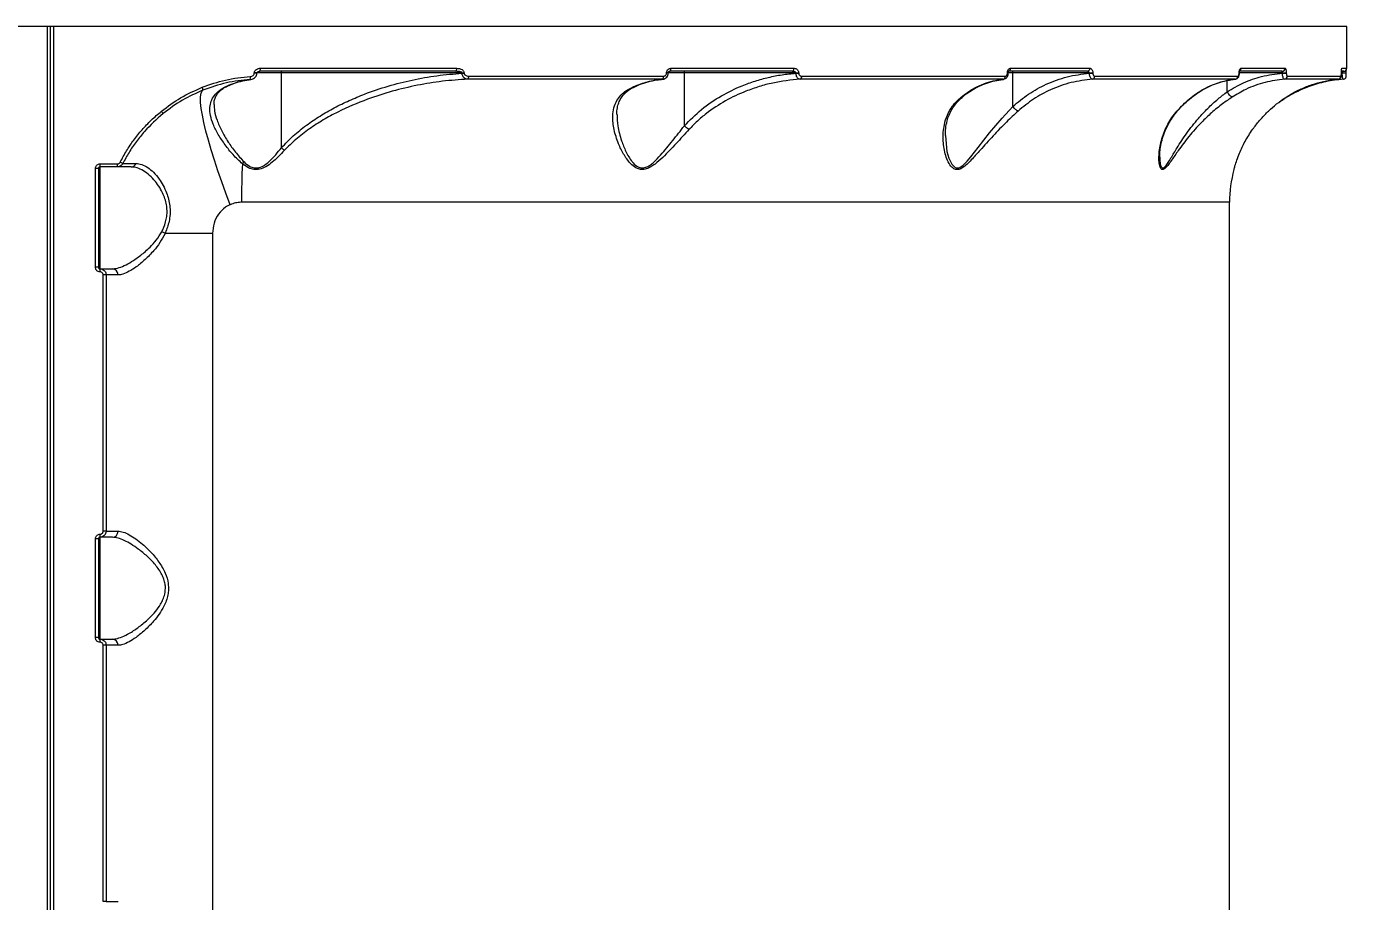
# Model space of a CAD drawing. Header units: millimetres. Extents: x -8422 to 28150, y -6982 to 5510.
# Drawn here: x 17342.7 to 17773.2, y -140 to 143.5 of the extents above; entities that cross this region are included whole.
import ezdxf

# ---------------------------------------------------------------- set-up
doc = ezdxf.new("R2010")
doc.units = ezdxf.units.MM
for name, color, linetype in [('DIKOM_ОБЪЕКТ', 7, 'Continuous'), ('DIKOM_РАЗМЕР_ЗОНА', 7, 'Continuous'), ('DIKOM_РАЗМЕР_ОБЪЕКТА', 7, 'Continuous')]:
    doc.layers.add(name, color=color, linetype=linetype)
doc.styles.add('style1', font='arial.ttf', dxfattribs={"width": 0.8})
doc.dimstyles.new('1-50', dxfattribs={"dimtxt": 300, "dimasz": 200, "dimexe": 100, "dimexo": 0, "dimgap": 100, "dimtad": 1, "dimdec": 0, "dimtxsty": 'style1', "dimcen": 0, "dimclrd": 7, "dimclre": 7, "dimadec": 1, "dimazin": 2, "dimtfac": 1, "dimtdec": 0, "dimtmove": 1, "dimatfit": 3, "dimfxl": 0, "dimlwd": 25, "dimlwe": 18, "dimarcsym": 0})

# ---------------------------------------------------------------- blocks, each defined once
blk = doc.blocks.new('*D15')
at = {"layer": 'Defpoints', "color": 0, "transparency": 16777216}
for p in [(19380.28, 3651.45), (27070.13, 3651.45), (15204.41, -3115.19)]:
    blk.add_point(p, dxfattribs=at)
at = {"layer": 'DIKOM_РАЗМЕР_ОБЪЕКТА', "color": 7, "lineweight": 18, "transparency": 16777216}
for p, q in [((19380.28, 3651.45), (27170.13, 3651.45)), ((15204.41, -3115.19), (27170.13, -3115.19))]:
    blk.add_line(p, q, dxfattribs=at)
at = {"layer": 'DIKOM_РАЗМЕР_ОБЪЕКТА', "color": 7, "lineweight": 25, "transparency": 16777216}
blk.add_line((27070.13, -2915.19), (27070.13, 3451.45), dxfattribs=at)
at = {"layer": 'DIKOM_РАЗМЕР_ОБЪЕКТА', "color": 7, "transparency": 16777216}
for points in [[(27036.8, 3451.45), (27103.47, 3451.45), (27070.13, 3651.45)], [(27036.8, -2915.19), (27103.47, -2915.19), (27070.13, -3115.19)]]:
    blk.add_solid(points, dxfattribs=at)
at = {"layer": 'DIKOM_РАЗМЕР_ОБЪЕКТА', "color": 0, "transparency": 16777216, "insert": (26816.96, -135.25), "char_height": 300, "attachment_point": 5, "rotation": 90, "style": 'style1'}
blk.add_mtext('6750', dxfattribs=at)
blk = doc.blocks.new('*D16')
at = {"layer": 'Defpoints', "color": 0, "transparency": 16777216}
for p in [(12490, 1387.95), (23986.61, 1004.03), (12490, -5796.5)]:
    blk.add_point(p, dxfattribs=at)
at = {"layer": 'DIKOM_РАЗМЕР_ОБЪЕКТА', "color": 7, "lineweight": 18, "transparency": 16777216}
for p, q in [((12490, 1387.95), (12490, -5896.5)), ((23986.61, 1004.03), (23986.61, -5896.5))]:
    blk.add_line(p, q, dxfattribs=at)
at = {"layer": 'DIKOM_РАЗМЕР_ОБЪЕКТА', "color": 7, "lineweight": 25, "transparency": 16777216}
blk.add_line((23786.61, -5796.5), (12690, -5796.5), dxfattribs=at)
at = {"layer": 'DIKOM_РАЗМЕР_ОБЪЕКТА', "color": 7, "transparency": 16777216}
for points in [[(12690, -5763.17), (12690, -5829.83), (12490, -5796.5)], [(23786.61, -5763.17), (23786.61, -5829.83), (23986.61, -5796.5)]]:
    blk.add_solid(points, dxfattribs=at)
at = {"layer": 'DIKOM_РАЗМЕР_ОБЪЕКТА', "color": 0, "transparency": 16777216, "insert": (18238.3, -5543.33), "char_height": 300, "attachment_point": 5, "style": 'style1'}
blk.add_mtext('11500', dxfattribs=at)
blk = doc.blocks.new('*D14')
at = {"layer": 'Defpoints', "color": 0, "transparency": 16777216}
for p in [(20684.73, 5148.63), (28049.7, 5148.63), (14575.76, -5055.5)]:
    blk.add_point(p, dxfattribs=at)
at = {"layer": 'DIKOM_РАЗМЕР_ЗОНА', "color": 7, "lineweight": 18, "transparency": 16777216}
for p, q in [((20684.73, 5148.63), (28149.7, 5148.63)), ((14575.76, -5055.5), (28149.7, -5055.5))]:
    blk.add_line(p, q, dxfattribs=at)
at = {"layer": 'DIKOM_РАЗМЕР_ЗОНА', "color": 7, "lineweight": 25, "transparency": 16777216}
blk.add_line((28049.7, -4855.5), (28049.7, 4948.63), dxfattribs=at)
at = {"layer": 'DIKOM_РАЗМЕР_ЗОНА', "color": 7, "transparency": 16777216}
for points in [[(28016.36, 4948.63), (28083.03, 4948.63), (28049.7, 5148.63)], [(28016.36, -4855.5), (28083.03, -4855.5), (28049.7, -5055.5)]]:
    blk.add_solid(points, dxfattribs=at)
at = {"layer": 'DIKOM_РАЗМЕР_ЗОНА', "color": 0, "transparency": 16777216, "insert": (27796.52, -63.59), "char_height": 300, "attachment_point": 5, "rotation": 90, "style": 'style1'}
blk.add_mtext('10200', dxfattribs=at)
blk = doc.blocks.new('*D13')
at = {"layer": 'Defpoints', "color": 0, "transparency": 16777216}
for p in [(10490, 1785.06), (25983.09, 460.53), (10490, -6882.5)]:
    blk.add_point(p, dxfattribs=at)
at = {"layer": 'DIKOM_РАЗМЕР_ЗОНА', "color": 7, "lineweight": 18, "transparency": 16777216}
for p, q in [((10490, 1785.06), (10490, -6982.5)), ((25983.09, 460.53), (25983.09, -6982.5))]:
    blk.add_line(p, q, dxfattribs=at)
at = {"layer": 'DIKOM_РАЗМЕР_ЗОНА', "color": 7, "lineweight": 25, "transparency": 16777216}
blk.add_line((25783.09, -6882.5), (10690, -6882.5), dxfattribs=at)
at = {"layer": 'DIKOM_РАЗМЕР_ЗОНА', "color": 7, "transparency": 16777216}
for points in [[(10690, -6849.17), (10690, -6915.83), (10490, -6882.5)], [(25783.09, -6849.17), (25783.09, -6915.83), (25983.09, -6882.5)]]:
    blk.add_solid(points, dxfattribs=at)
at = {"layer": 'DIKOM_РАЗМЕР_ЗОНА', "color": 0, "transparency": 16777216, "insert": (18236.55, -6629.33), "char_height": 300, "attachment_point": 5, "style": 'style1'}
blk.add_mtext('15500', dxfattribs=at)

msp = doc.modelspace()

# ---------------------------------------------------------------- linework, layer by layer
at = {"layer": 'DIKOM_ОБЪЕКТ', "color": 7, "linetype": 'Continuous', "lineweight": 15}
for p, q in [((17349.42, 143.45), (16930.42, 143.45)), ((17349.42, -340.55), (17349.42, 143.45)), ((17350.42, 143.45), (17349.42, 143.45)), ((17350.42, -340.55), (17350.42, 143.45)), ((17351.43, 143.45), (17350.42, 143.45)), ((17351.43, 143.45), (17351.43, -340.55)), ((17770.42, 143.45), (17351.43, 143.45)), ((17770.42, 129.95), (17770.42, 143.45)), ((17418.4, 129.95), (17482.04, 129.95)), ((17551.44, 129.95), (17591.31, 129.95)), ((17661.46, 129.95), (17687.18, 129.95)), ((17736.16, 129.95), (17750.36, 129.95)), ((17768.83, 129.95), (17770.42, 129.95)), ((17416.44, 128.37), (17416.44, 128.45)), ((17417.28, 128.45), (17416.44, 128.45)), ((17417.28, 128.37), (17416.44, 128.37)), ((17417.28, 128.37), (17417.28, 128.45)), ((17425.23, 128.45), (17417.28, 128.45)), ((17481.72, 128.95), (17418.24, 128.95)), ((17425.23, 104.21), (17425.23, 128.45)), ((17483.76, 128.45), (17425.23, 128.45)), ((17483.76, 128.33), (17483.76, 128.45)), ((17483.76, 128.45), (17484.4, 128.45)), ((17483.76, 128.33), (17484.4, 128.33)), ((17484.4, 128.45), (17484.4, 128.33)), ((17548.62, 126.4), (17485.58, 126.4)), ((17485.88, 127.39), (17549.06, 127.39)), ((17548.33, 126.33), (17548.75, 126.36)), ((17550.03, 128.42), (17550.03, 128.45)), ((17550.55, 128.45), (17550.03, 128.45)), ((17550.55, 128.42), (17550.03, 128.42)), ((17550.55, 128.42), (17550.55, 128.45)), ((17555.78, 128.45), (17550.55, 128.45)), ((17590.73, 128.95), (17550.97, 128.95)), ((17555.78, 111.29), (17555.78, 128.45)), ((17591.93, 128.45), (17555.78, 128.45)), ((17591.93, 128.35), (17591.93, 128.45)), ((17591.93, 128.45), (17592.83, 128.45)), ((17591.93, 128.35), (17592.83, 128.35)), ((17592.83, 128.45), (17592.83, 128.35)), ((17659.09, 126.4), (17593.26, 126.4)), ((17593.8, 127.39), (17659.77, 127.39)), ((17658.31, 126.2), (17659.19, 126.32)), ((17660.45, 128.4), (17660.45, 128.45)), ((17660.71, 128.45), (17660.45, 128.45)), ((17660.71, 128.4), (17660.45, 128.4)), ((17660.71, 128.4), (17660.71, 128.45)), ((17662.19, 128.45), (17660.71, 128.45)), ((17686.38, 128.95), (17660.72, 128.95)), ((17662.19, 117.57), (17662.19, 128.45)), ((17686.99, 128.45), (17662.19, 128.45)), ((17686.99, 128.37), (17686.99, 128.45)), ((17686.99, 128.45), (17688.12, 128.45)), ((17686.99, 128.37), (17688.12, 128.37)), ((17734.27, 126.4), (17687.99, 126.4)), ((17688.12, 128.45), (17688.12, 128.37)), ((17688.73, 127.39), (17735.12, 127.39)), ((17731.65, 122.34), (17731.65, 126)), ((17735.53, 128.37), (17735.53, 128.45)), ((17735.62, 128.45), (17735.53, 128.45)), ((17735.62, 128.37), (17735.53, 128.37)), ((17735.62, 128.37), (17735.62, 128.45)), ((17749.53, 128.45), (17735.62, 128.45)), ((17735.62, 128.37), (17735.62, 128.37)), ((17749.41, 128.95), (17735.78, 128.95)), ((17749.53, 128.4), (17749.53, 128.45)), ((17749.53, 128.45), (17750.82, 128.45)), ((17749.53, 128.4), (17750.82, 128.4)), ((17767.63, 126.4), (17750.24, 126.4)), ((17750.82, 128.45), (17750.82, 128.4)), ((17751.12, 127.39), (17768.55, 127.39)), ((17768.66, 128.35), (17768.66, 128.45)), ((17768.66, 128.35), (17768.66, 128.45)), ((17768.66, 128.45), (17768.66, 128.45)), ((17768.66, 128.38), (17768.92, 128.42)), ((17768.66, 128.35), (17768.66, 128.35)), ((17768.92, 128.45), (17768.67, 128.45)), ((17769.42, 128.95), (17768.82, 128.95)), ((17768.92, 128.42), (17768.92, 128.45)), ((17768.92, 128.45), (17770.25, 128.45)), ((17768.92, 128.42), (17770.25, 128.42)), ((17770.25, 128.42), (17770.25, 128.45)), ((17364.96, 65.45), (17364.96, 97.45)), ((17365.92, 97.45), (17364.96, 97.45)), ((17365.92, 97.45), (17365.92, 65.45)), ((17372.04, 97.95), (17366.42, 97.95)), ((17366.42, 97.95), (17366.42, 64.95)), ((17366.46, 98.95), (17372.09, 98.95)), ((17732.42, 86.5), (17412.27, 86.5)), ((17732.42, -283.6), (17732.42, 86.5)), ((17402.93, 76.45), (17387.52, 76.45)), ((17402.93, 76.45), (17402.93, -273.55)), ((17365.92, 65.45), (17364.96, 65.45)), ((17366.42, 64.95), (17370.47, 64.95)), ((17367.46, -20.05), (17367.46, 62.95)), ((17368.42, 62.95), (17367.46, 62.95)), ((17372.28, 62.95), (17368.42, 62.95)), ((17368.42, 62.95), (17368.42, -20.05)), ((17368.42, -20.05), (17367.46, -20.05)), ((17368.42, -20.05), (17372.28, -20.05)), ((17364.96, -54.55), (17364.96, -22.55)), ((17365.92, -22.55), (17364.96, -22.55)), ((17365.92, -22.55), (17365.92, -54.55)), ((17370.47, -22.05), (17366.42, -22.05)), ((17366.42, -22.05), (17366.42, -55.05)), ((17365.92, -54.55), (17364.96, -54.55)), ((17366.42, -55.05), (17370.47, -55.05)), ((17367.46, -140.05), (17367.46, -57.05)), ((17368.42, -57.05), (17367.46, -57.05)), ((17372.28, -57.05), (17368.42, -57.05)), ((17368.42, -57.05), (17368.42, -140.05)), ((17368.42, -140.05), (17367.46, -140.05)), ((17368.42, -140.05), (17372.28, -140.05))]:
    msp.add_line(p, q, dxfattribs=at)
at = {"layer": 'DIKOM_ОБЪЕКТ', "color": 7, "linetype": 'Continuous', "lineweight": 15, "flags": 128}
for points in [[(17481.72, 128.95), (17481.78, 128.97), (17481.84, 129.03), (17481.9, 129.12), (17481.95, 129.25), (17481.98, 129.4), (17482.01, 129.57), (17482.03, 129.76), (17482.04, 129.95)], [(17550.97, 128.95), (17551.06, 128.97), (17551.15, 129.03), (17551.23, 129.12), (17551.3, 129.25), (17551.36, 129.4), (17551.41, 129.57), (17551.44, 129.76), (17551.44, 129.95)], [(17590.73, 128.95), (17590.85, 128.97), (17590.95, 129.03), (17591.05, 129.12), (17591.14, 129.25), (17591.21, 129.4), (17591.26, 129.57), (17591.3, 129.76), (17591.31, 129.95)], [(17425.07, 128.95), (17425.11, 128.94), (17425.14, 128.92), (17425.16, 128.87), (17425.19, 128.81), (17425.21, 128.73), (17425.22, 128.64), (17425.23, 128.55), (17425.23, 128.45)], [(17548.62, 126.4), (17548.7, 126.43), (17548.79, 126.49), (17548.86, 126.59), (17548.93, 126.71), (17548.98, 126.86), (17549.02, 127.03), (17549.05, 127.21), (17549.06, 127.39)], [(17555.61, 128.95), (17555.65, 128.94), (17555.68, 128.92), (17555.7, 128.87), (17555.73, 128.81), (17555.75, 128.73), (17555.76, 128.64), (17555.77, 128.55), (17555.78, 128.45)], [(17662.03, 128.95), (17662.06, 128.94), (17662.09, 128.92), (17662.12, 128.87), (17662.15, 128.81), (17662.17, 128.73), (17662.18, 128.64), (17662.19, 128.55), (17662.19, 128.45)], [(17408.63, 85.74), (17407.22, 89.44), (17405.89, 93.09), (17404.64, 96.68), (17403.5, 100.16), (17402.46, 103.49), (17401.55, 106.65), (17400.77, 109.6), (17400.12, 112.32), (17399.62, 114.78), (17399.26, 116.94), (17399.06, 118.8), (17399.02, 120.34), (17399.13, 121.53), (17399.39, 122.37), (17399.81, 122.85)], [(17640.35, 108.15), (17640.34, 108.02), (17640.87, 103), (17641.47, 100.82), (17642.42, 98.84), (17643.57, 97.76), (17643.87, 97.66), (17644.73, 97.71), (17644.99, 97.81), (17646.12, 98.55), (17647.39, 99.81), (17648.63, 101.29), (17650.95, 104.26), (17654.67, 109.03), (17658.71, 113.82), (17662.19, 117.56), (17662.19, 117.56), (17662.19, 117.56)]]:
    msp.add_lwpolyline(points, dxfattribs=at)
at = {"layer": 'DIKOM_ОБЪЕКТ', "color": 7, "linetype": 'Continuous', "lineweight": 15}
for centre, radius, start, end in [((17416.73, 129.71), 1.68, 333.3096, 8.3), ((17660.52, 129.86), 0.947, 290.9786, 5.9337), ((17686.27, 129.86), 0.918, 276.9742, 5.583), ((17735.13, 129.94), 1.03, 307.7073, 0.6323), ((17749.38, 129.93), 0.977, 271.4399, 1.3654), ((17767.82, 129.95), 1, 333.2131, 0.023), ((17769.42, 129.95), 1, 270, 0), ((17413.19, 126.94), 1.97, 340.7419, 10.0818), ((17484.74, 127.19), 1.16, 316.5663, 10.0579), ((17592.88, 127.24), 0.929, 294.1146, 9.2708), ((17658.85, 127.29), 0.925, 284.7999, 6.4031), ((17687.8, 127.31), 0.937, 281.5077, 4.8534), ((17734.15, 127.36), 0.968, 277.0323, 2.152), ((17750.14, 127.37), 0.982, 275.6948, 1.1871), ((17767.55, 127.39), 0.998, 274.3435, 0.1081), ((17397.42, 122.69), 2.39, 3.8082, 27.0569), ((17383.72, 113.6), 3.55, 27.452, 42.8046), ((17368.85, 90.83), 9.6, 58.8289, 64.5123), ((17376.47, 99.71), 1.76, 271.8307, 338.86), ((17408.13, 103.18), 6.13, 316.7628, 324.323), ((17359.94, 98.7), 6.53, 353.4206, 2.2099), ((17367.22, 98.7), 4.87, 351.1553, 2.9482), ((17648.53, 86.62), 236.26, 177.0021, 180.0295), ((17772.42, 86.5), 40, 164.588, 180), ((17383.57, 70.1), 7.48, 58.1455, 67.1668), ((17359.93, 64.2), 6.53, 357.7915, 6.5775), ((17370.37, 63.05), 1.91, 357.2476, 86.9555), ((17359.94, -21.3), 6.53, 353.4206, 2.2104), ((17370.37, -20.14), 1.91, 273.0445, 2.7524), ((17359.93, -55.8), 6.53, 357.7915, 6.5775), ((17370.37, -56.95), 1.91, 357.2476, 86.9555)]:
    msp.add_arc(centre, radius, start, end, dxfattribs=at)
for points, knots in [([(17416.44, 128.45), (17416.46, 128.59), (17416.49, 128.87), (17416.73, 129.28), (17417.16, 129.65), (17417.75, 129.91), (17418.19, 129.94), (17418.4, 129.95)], [0, 0, 0, 0, 0.152267, 0.304061, 0.50805, 0.773251, 1, 1, 1, 1]), ([(17482.04, 129.95), (17482.35, 129.93), (17482.94, 129.89), (17483.68, 129.58), (17484.13, 129.19), (17484.36, 128.82), (17484.39, 128.58), (17484.4, 128.45)], [0, 0, 0, 0, 0.308925, 0.592339, 0.769745, 0.8845, 1, 1, 1, 1]), ([(17550.03, 128.45), (17550.03, 128.53), (17550.04, 128.78), (17550.18, 129.19), (17550.5, 129.61), (17550.94, 129.9), (17551.28, 129.93), (17551.44, 129.95)], [0, 0, 0, 0, 0.093143, 0.303899, 0.530198, 0.765209, 1, 1, 1, 1]), ([(17591.31, 129.95), (17591.34, 129.95), (17591.54, 129.95), (17591.9, 129.87), (17592.31, 129.61), (17592.6, 129.28), (17592.79, 128.89), (17592.82, 128.6), (17592.83, 128.45)], [0, 0, 0, 0, 0.039279, 0.287251, 0.495232, 0.671, 0.835316, 1, 1, 1, 1]), ([(17660.45, 128.45), (17660.46, 128.56), (17660.47, 128.84), (17660.59, 129.26), (17660.82, 129.64), (17661.12, 129.9), (17661.35, 129.94), (17661.46, 129.95)], [0, 0, 0, 0, 0.14076, 0.355281, 0.569995, 0.784939, 1, 1, 1, 1]), ([(17687.18, 129.95), (17687.27, 129.94), (17687.46, 129.92), (17687.72, 129.72), (17687.94, 129.38), (17688.1, 128.94), (17688.11, 128.62), (17688.12, 128.45)], [0, 0, 0, 0, 0.174168, 0.389582, 0.595802, 0.797893, 1, 1, 1, 1]), ([(17735.53, 128.45), (17735.53, 128.54), (17735.54, 128.8), (17735.61, 129.21), (17735.75, 129.62), (17735.94, 129.9), (17736.09, 129.94), (17736.16, 129.95)], [0, 0, 0, 0, 0.108289, 0.320431, 0.543057, 0.771573, 1, 1, 1, 1]), ([(17750.36, 129.95), (17750.41, 129.94), (17750.52, 129.9), (17750.65, 129.64), (17750.76, 129.26), (17750.81, 128.84), (17750.82, 128.56), (17750.82, 128.45)], [0, 0, 0, 0, 0.215036, 0.429976, 0.644708, 0.859232, 1, 1, 1, 1]), ([(17768.66, 128.45), (17768.66, 128.52), (17768.66, 128.77), (17768.68, 129.16), (17768.71, 129.57), (17768.76, 129.89), (17768.8, 129.93), (17768.83, 129.95)], [0, 0, 0, 0, 0.079624, 0.275716, 0.470747, 0.710535, 1, 1, 1, 1]), ([(17768.67, 128.54), (17768.67, 128.61), (17768.67, 128.81), (17768.68, 129.11), (17768.7, 129.4), (17768.73, 129.56), (17768.73, 129.57), (17768.73, 129.58)], [0, 0, 0, 0, 0.121432, 0.360438, 0.619467, 0.871715, 1, 1, 1, 1]), ([(17770.25, 128.45), (17770.25, 128.47), (17770.25, 128.65), (17770.26, 128.99), (17770.26, 129.33), (17770.27, 129.44), (17770.27, 129.45)], [0, 0, 0, 0, 0.035287, 0.477043, 0.926986, 1, 1, 1, 1]), ([(17399.55, 123.77), (17402.05, 124.66), (17407.12, 126.45), (17412.44, 127.01), (17415.13, 127.29)], [0, 0, 0, 0, 0.493767, 1, 1, 1, 1]), ([(17415.05, 126.29), (17412.48, 126.02), (17407.28, 125.48), (17402.32, 123.73), (17399.81, 122.85)], [0, 0, 0, 0, 0.493773, 1, 1, 1, 1]), ([(17408.17, 124.47), (17409.15, 124.84), (17411.41, 125.69), (17413.74, 126.07), (17415.05, 126.29)], [0, 0, 0, 0, 0.436572, 1, 1, 1, 1]), ([(17408.51, 124.49), (17408.78, 124.61), (17409.92, 125.13), (17412.02, 125.72), (17414, 126.18), (17415.07, 126.27), (17415.21, 126.29)], [0, 0, 0, 0, 0.122504, 0.529342, 0.938051, 1, 1, 1, 1]), ([(17415.13, 127.29), (17415.3, 127.31), (17415.63, 127.36), (17416.03, 127.59), (17416.3, 127.87), (17416.43, 128.14), (17416.44, 128.3), (17416.44, 128.37)], [0, 0, 0, 0, 0.271841, 0.538821, 0.737549, 0.89663, 1, 1, 1, 1]), ([(17415.2, 126.31), (17415.24, 126.32), (17415.6, 126.33), (17416.18, 126.57), (17416.82, 127.07), (17417.18, 127.68), (17417.32, 128.14), (17417.28, 128.36), (17417.28, 128.37)], [0, 0, 0, 0, 0.038182, 0.333115, 0.574996, 0.790903, 0.993536, 1, 1, 1, 1]), ([(17417.29, 128.41), (17417.29, 128.43), (17417.28, 128.46), (17417.29, 128.52), (17417.34, 128.6), (17417.47, 128.74), (17417.74, 128.89), (17418.02, 128.96), (17418.2, 128.95), (17418.24, 128.95)], [0, 0, 0, 0, 0.036167, 0.077251, 0.141901, 0.291363, 0.542876, 0.918415, 1, 1, 1, 1]), ([(17425.24, 104.2), (17426.49, 105.51), (17429, 108.15), (17433.24, 111.52), (17437.7, 114.53), (17442.36, 117.18), (17447.19, 119.54), (17453, 121.96), (17459.78, 124.25), (17467.61, 126.23), (17475.62, 127.67), (17481.05, 128.11), (17483.76, 128.33)], [0, 0, 0, 0, 0.082281, 0.165562, 0.247513, 0.329488, 0.412922, 0.496368, 0.620904, 0.745452, 0.872727, 1, 1, 1, 1]), ([(17485.58, 126.4), (17482.85, 126.21), (17477.39, 125.84), (17469.22, 124.5), (17461.1, 122.59), (17452.43, 119.8), (17444.98, 116.62), (17438.76, 113.25), (17434.19, 110.3), (17429.93, 107.07), (17427.42, 104.55), (17426.23, 103.36)], [0, 0, 0, 0, 0.126973, 0.253955, 0.383671, 0.513375, 0.674673, 0.756563, 0.838428, 0.923822, 1, 1, 1, 1]), ([(17483.76, 128.45), (17483.76, 128.47), (17483.76, 128.51), (17483.71, 128.57), (17483.57, 128.68), (17482.91, 128.92), (17482.25, 128.94), (17481.72, 128.95)], [0, 0, 0, 0, 0.023301, 0.051947, 0.104286, 0.273399, 1, 1, 1, 1]), ([(17485.58, 126.4), (17485.34, 126.43), (17484.88, 126.5), (17484.32, 126.91), (17483.99, 127.4), (17483.81, 127.87), (17483.78, 128.17), (17483.76, 128.33)], [0, 0, 0, 0, 0.273616, 0.53724, 0.720796, 0.856542, 1, 1, 1, 1]), ([(17484.4, 128.33), (17484.41, 128.25), (17484.43, 128.09), (17484.58, 127.86), (17484.86, 127.62), (17485.31, 127.43), (17485.68, 127.41), (17485.88, 127.39)], [0, 0, 0, 0, 0.118999, 0.23747, 0.412348, 0.691065, 1, 1, 1, 1]), ([(17538.62, 123.64), (17538.89, 123.76), (17540.61, 124.56), (17543.92, 125.75), (17547.03, 126.18), (17548.62, 126.4)], [0, 0, 0, 0, 0.084991, 0.533473, 1, 1, 1, 1]), ([(17539.16, 123.7), (17539.19, 123.71), (17540.1, 124.21), (17541.95, 124.92), (17544.71, 125.77), (17546.85, 126.23), (17548.06, 126.31), (17548.33, 126.33)], [0, 0, 0, 0, 0.011448, 0.310369, 0.611987, 0.915824, 1, 1, 1, 1]), ([(17548.73, 126.41), (17548.75, 126.4), (17549, 126.39), (17549.49, 126.59), (17550.09, 127.04), (17550.49, 127.7), (17550.52, 128.19), (17550.54, 128.42)], [0, 0, 0, 0, 0.015503, 0.261278, 0.513917, 0.770993, 1, 1, 1, 1]), ([(17549.06, 127.39), (17549.17, 127.41), (17549.4, 127.43), (17549.7, 127.63), (17549.92, 127.92), (17550.02, 128.2), (17550.03, 128.37), (17550.03, 128.42)], [0, 0, 0, 0, 0.233661, 0.467324, 0.695549, 0.908692, 1, 1, 1, 1]), ([(17550.56, 128.45), (17550.56, 128.48), (17550.55, 128.55), (17550.59, 128.66), (17550.65, 128.78), (17550.74, 128.88), (17550.85, 128.95), (17550.93, 128.94), (17550.97, 128.94)], [0, 0, 0, 0, 0.06754, 0.185539, 0.324159, 0.501625, 0.745838, 1, 1, 1, 1]), ([(17555.78, 111.29), (17557.58, 113.12), (17561.24, 116.83), (17567.65, 121.1), (17573.56, 124), (17578.69, 125.85), (17583.01, 127.04), (17587.42, 127.92), (17590.43, 128.21), (17591.93, 128.35)], [0, 0, 0, 0, 0.185205, 0.375223, 0.558023, 0.66727, 0.776521, 0.888258, 1, 1, 1, 1]), ([(17593.26, 126.4), (17590.29, 126.09), (17585.81, 125.62), (17579.97, 124.05), (17574.79, 122.25), (17568.98, 119.49), (17563.81, 116.08), (17559.95, 112.86), (17558.17, 111.03), (17557.28, 110.11)], [0, 0, 0, 0, 0.222712, 0.336732, 0.45075, 0.631004, 0.813276, 0.906646, 1, 1, 1, 1]), ([(17591.93, 128.45), (17591.93, 128.48), (17591.92, 128.53), (17591.86, 128.63), (17591.73, 128.74), (17591.5, 128.85), (17591.19, 128.93), (17590.92, 128.95), (17590.76, 128.95), (17590.73, 128.95)], [0, 0, 0, 0, 0.055287, 0.109752, 0.243652, 0.417559, 0.651789, 0.951939, 1, 1, 1, 1]), ([(17593.26, 126.4), (17593.23, 126.4), (17593.06, 126.41), (17592.76, 126.53), (17592.41, 126.85), (17592.15, 127.28), (17591.98, 127.79), (17591.95, 128.16), (17591.93, 128.35)], [0, 0, 0, 0, 0.039149, 0.268295, 0.46639, 0.643626, 0.819929, 1, 1, 1, 1]), ([(17592.83, 128.35), (17592.84, 128.26), (17592.85, 128.07), (17592.98, 127.81), (17593.16, 127.6), (17593.42, 127.45), (17593.64, 127.4), (17593.78, 127.39), (17593.8, 127.39)], [0, 0, 0, 0, 0.167325, 0.334466, 0.509141, 0.713075, 0.957752, 1, 1, 1, 1]), ([(17645.46, 120.63), (17646.91, 121.68), (17649.26, 123.39), (17652.8, 124.97), (17655.89, 125.96), (17658.01, 126.25), (17659.09, 126.4)], [0, 0, 0, 0, 0.342214, 0.557267, 0.774603, 1, 1, 1, 1]), ([(17645.97, 120.73), (17646.33, 121.03), (17647.44, 121.94), (17649.42, 123.17), (17651.88, 124.44), (17654.43, 125.4), (17656.58, 125.99), (17657.89, 126.15), (17658.31, 126.2)], [0, 0, 0, 0, 0.097501, 0.295837, 0.496384, 0.698863, 0.902816, 1, 1, 1, 1]), ([(17659.17, 126.42), (17659.21, 126.42), (17659.43, 126.4), (17659.81, 126.59), (17660.26, 126.95), (17660.57, 127.5), (17660.72, 128.01), (17660.7, 128.32), (17660.69, 128.4)], [0, 0, 0, 0, 0.037245, 0.245582, 0.449177, 0.671191, 0.922302, 1, 1, 1, 1]), ([(17659.77, 127.39), (17659.85, 127.4), (17660, 127.43), (17660.2, 127.6), (17660.36, 127.85), (17660.44, 128.14), (17660.45, 128.32), (17660.45, 128.4)], [0, 0, 0, 0, 0.214241, 0.428431, 0.642889, 0.857726, 1, 1, 1, 1]), ([(17660.72, 128.45), (17660.72, 128.51), (17660.72, 128.63), (17660.76, 128.8), (17660.81, 128.92), (17660.86, 128.99), (17660.87, 128.99), (17660.87, 128.99)], [0, 0, 0, 0, 0.18276, 0.409112, 0.611552, 0.803276, 1, 1, 1, 1]), ([(17662.19, 117.57), (17663.86, 118.95), (17667.23, 121.77), (17673.17, 124.98), (17679.79, 127.43), (17684.57, 128.06), (17686.99, 128.37)], [0, 0, 0, 0, 0.232888, 0.4713, 0.731969, 1, 1, 1, 1]), ([(17687.99, 126.4), (17685.69, 126.11), (17681.02, 125.53), (17674.62, 123.22), (17668.8, 120.11), (17665.55, 117.44), (17663.91, 116.08)], [0, 0, 0, 0, 0.262567, 0.53266, 0.763645, 1, 1, 1, 1]), ([(17686.99, 128.45), (17686.99, 128.5), (17686.99, 128.55), (17686.95, 128.66), (17686.87, 128.77), (17686.73, 128.88), (17686.56, 128.94), (17686.44, 128.95), (17686.38, 128.95)], [0, 0, 0, 0, 0.144469, 0.175479, 0.362563, 0.571012, 0.804686, 1, 1, 1, 1]), ([(17687.99, 126.4), (17687.91, 126.41), (17687.72, 126.45), (17687.45, 126.71), (17687.21, 127.16), (17687.05, 127.73), (17687.01, 128.16), (17686.99, 128.37)], [0, 0, 0, 0, 0.170034, 0.380799, 0.586693, 0.79311, 1, 1, 1, 1]), ([(17688.12, 128.37), (17688.13, 128.27), (17688.14, 128.05), (17688.24, 127.76), (17688.39, 127.54), (17688.56, 127.41), (17688.68, 127.4), (17688.73, 127.39)], [0, 0, 0, 0, 0.203976, 0.408047, 0.613529, 0.826515, 1, 1, 1, 1]), ([(17715.39, 116.08), (17716.7, 117.46), (17719.34, 120.24), (17723.32, 122.9), (17727.08, 124.72), (17730.54, 125.88), (17733.02, 126.22), (17734.27, 126.4)], [0, 0, 0, 0, 0.239876, 0.485875, 0.639423, 0.818549, 1, 1, 1, 1]), ([(17715.67, 116.22), (17716.02, 116.62), (17717.04, 117.81), (17718.89, 119.54), (17721.22, 121.4), (17723.67, 122.99), (17726.22, 124.29), (17728.81, 125.31), (17730.55, 125.74), (17731.41, 125.95)], [0, 0, 0, 0, 0.077532, 0.229778, 0.383498, 0.538572, 0.694521, 0.850766, 1, 1, 1, 1]), ([(17731.41, 125.95), (17731.45, 125.96), (17732.4, 126.22), (17733.37, 126.36), (17734.3, 126.4), (17734.32, 126.4)], [0, 0, 0, 0, 0.04772, 0.98647, 1, 1, 1, 1]), ([(17731.65, 122.34), (17733.4, 123.36), (17736.95, 125.43), (17742.99, 127.55), (17747.28, 128.11), (17749.53, 128.4)], [0, 0, 0, 0, 0.316569, 0.640669, 1, 1, 1, 1]), ([(17750.24, 126.4), (17748.12, 126.12), (17743.83, 125.55), (17738.13, 123.48), (17734.76, 121.49), (17733.3, 120.63)], [0, 0, 0, 0, 0.355861, 0.721481, 1, 1, 1, 1]), ([(17734.32, 126.42), (17734.43, 126.43), (17734.69, 126.46), (17735.02, 126.69), (17735.3, 127.01), (17735.51, 127.48), (17735.62, 127.97), (17735.6, 128.29), (17735.6, 128.37)], [0, 0, 0, 0, 0.13292, 0.291539, 0.452909, 0.647955, 0.913665, 1, 1, 1, 1]), ([(17735.12, 127.39), (17735.17, 127.4), (17735.27, 127.43), (17735.39, 127.61), (17735.49, 127.87), (17735.53, 128.15), (17735.53, 128.32), (17735.53, 128.37)], [0, 0, 0, 0, 0.228808, 0.45785, 0.678509, 0.88835, 1, 1, 1, 1]), ([(17735.62, 128.45), (17735.62, 128.51), (17735.62, 128.67), (17735.65, 128.89), (17735.7, 129.07), (17735.74, 129.16), (17735.74, 129.16), (17735.74, 129.16)], [0, 0, 0, 0, 0.162939, 0.42853, 0.654497, 0.845802, 1, 1, 1, 1]), ([(17739.88, 110.11), (17740.05, 110.35), (17740.93, 111.58), (17742.62, 113.64), (17745.88, 117.01), (17749.36, 119.76), (17753.24, 122.12), (17756.45, 123.69), (17760.08, 125.01), (17763.81, 125.97), (17766.36, 126.25), (17767.63, 126.4)], [0, 0, 0, 0, 0.024295, 0.122248, 0.220217, 0.421515, 0.511887, 0.632235, 0.75259, 0.876294, 1, 1, 1, 1]), ([(17749.53, 128.45), (17749.53, 128.49), (17749.53, 128.58), (17749.52, 128.72), (17749.49, 128.85), (17749.45, 128.94), (17749.42, 128.95), (17749.41, 128.95)], [0, 0, 0, 0, 0.140717, 0.355185, 0.569936, 0.784931, 1, 1, 1, 1]), ([(17750.24, 126.4), (17750.16, 126.42), (17750.02, 126.46), (17749.82, 126.81), (17749.66, 127.31), (17749.56, 127.88), (17749.54, 128.25), (17749.53, 128.4)], [0, 0, 0, 0, 0.214256, 0.428318, 0.64273, 0.857607, 1, 1, 1, 1]), ([(17750.82, 128.4), (17750.82, 128.32), (17750.82, 128.14), (17750.86, 127.85), (17750.93, 127.6), (17751.02, 127.43), (17751.09, 127.4), (17751.12, 127.39)], [0, 0, 0, 0, 0.142265, 0.357113, 0.571554, 0.785727, 1, 1, 1, 1]), ([(17769.29, 126.4), (17767.37, 126.18), (17763.6, 125.75), (17759.59, 124.56), (17757.51, 123.76), (17757.18, 123.64)], [0, 0, 0, 0, 0.466535, 0.915016, 1, 1, 1, 1]), ([(17767.63, 126.4), (17767.64, 126.4), (17767.76, 126.38), (17767.98, 126.47), (17768.23, 126.63), (17768.4, 126.83), (17768.51, 127.02), (17768.57, 127.22), (17768.62, 127.46), (17768.65, 127.77), (17768.66, 128.13), (17768.66, 128.32), (17768.66, 128.39)], [0, 0, 0, 0, 0.000638, 0.130669, 0.235058, 0.326122, 0.409071, 0.491033, 0.606524, 0.797153, 0.933993, 1, 1, 1, 1]), ([(17768.55, 127.39), (17768.57, 127.41), (17768.59, 127.44), (17768.63, 127.64), (17768.65, 127.9), (17768.66, 128.15), (17768.66, 128.3), (17768.66, 128.35)], [0, 0, 0, 0, 0.302573, 0.534672, 0.725457, 0.917094, 1, 1, 1, 1]), ([(17768.92, 128.45), (17768.92, 128.5), (17768.92, 128.55), (17768.95, 128.65), (17768.99, 128.76), (17769.08, 128.87), (17769.19, 128.94), (17769.26, 128.95), (17769.3, 128.95)], [0, 0, 0, 0, 0.127162, 0.162602, 0.340404, 0.545362, 0.7831, 1, 1, 1, 1]), ([(17769.29, 126.4), (17769.26, 126.41), (17769.2, 126.44), (17769.1, 126.73), (17769.01, 127.19), (17768.95, 127.77), (17768.93, 128.2), (17768.92, 128.42)], [0, 0, 0, 0, 0.184787, 0.398807, 0.601264, 0.799016, 1, 1, 1, 1]), ([(17769.3, 126.4), (17769.31, 126.4), (17769.43, 126.39), (17769.64, 126.48), (17769.89, 126.63), (17770.05, 126.81), (17770.14, 126.99), (17770.19, 127.13), (17770.21, 127.24), (17770.23, 127.32), (17770.24, 127.46), (17770.25, 127.69), (17770.25, 128.07), (17770.25, 128.31), (17770.25, 128.42)], [0, 0, 0, 0, 0.005573, 0.125543, 0.221535, 0.302516, 0.371005, 0.426559, 0.466871, 0.503638, 0.564697, 0.752396, 0.888028, 1, 1, 1, 1]), ([(17769.3, 126.4), (17769.31, 126.4), (17769.43, 126.39), (17769.64, 126.48), (17769.89, 126.63), (17770.05, 126.81), (17770.14, 126.99), (17770.19, 127.13), (17770.21, 127.24), (17770.23, 127.32), (17770.24, 127.46), (17770.25, 127.69), (17770.25, 128.07), (17770.25, 128.31), (17770.25, 128.42)], [0, 0, 0, 0, 0.005573, 0.125543, 0.221535, 0.302516, 0.371005, 0.426559, 0.466871, 0.503638, 0.564697, 0.752396, 0.888028, 1, 1, 1, 1]), ([(17386.32, 116.01), (17388.36, 117.54), (17392.48, 120.64), (17397.17, 122.72), (17399.55, 123.77)], [0, 0, 0, 0, 0.494181, 1, 1, 1, 1]), ([(17399.81, 122.85), (17397.54, 121.84), (17392.94, 119.8), (17388.91, 116.77), (17386.87, 115.24)], [0, 0, 0, 0, 0.494162, 1, 1, 1, 1]), ([(17412.59, 98.98), (17411.55, 99.95), (17409.45, 101.9), (17406.89, 105.2), (17404.66, 108.51), (17403.06, 111.71), (17402.15, 114.63), (17401.95, 117.13), (17402.4, 119.31), (17403.4, 121.17), (17405.05, 122.81), (17406.76, 123.86), (17407.91, 124.36), (17408.17, 124.47)], [0, 0, 0, 0, 0.103938, 0.208059, 0.321368, 0.434615, 0.535134, 0.635571, 0.720266, 0.804898, 0.890155, 0.975335, 1, 1, 1, 1]), ([(17403.41, 118.2), (17403.41, 118.49), (17403.41, 119.24), (17403.7, 120.3), (17404.23, 121.38), (17405, 122.32), (17405.99, 123.18), (17407.15, 123.92), (17408.1, 124.34), (17408.51, 124.52)], [0, 0, 0, 0, 0.106785, 0.277323, 0.456355, 0.60023, 0.738891, 0.885843, 1, 1, 1, 1]), ([(17408.49, 124.53), (17408.48, 124.52), (17408.41, 124.47), (17408.29, 124.47), (17408.18, 124.47), (17408.17, 124.47)], [0, 0, 0, 0, 0.089101, 0.858569, 1, 1, 1, 1]), ([(17557.28, 110.11), (17555.9, 108.59), (17553.13, 105.54), (17549.47, 101.69), (17546.71, 99.18), (17544.91, 97.92), (17543.45, 97.23), (17541.94, 97), (17540.27, 97.43), (17539.13, 98.29), (17537.58, 99.85), (17535.99, 102.1), (17534.2, 105.89), (17532.86, 110.08), (17532.46, 114), (17532.88, 117.13), (17533.77, 119.4), (17535.16, 121.27), (17536.76, 122.65), (17538.07, 123.34), (17538.62, 123.64)], [0, 0, 0, 0, 0.096519, 0.192974, 0.244812, 0.271574, 0.298183, 0.324304, 0.3504, 0.391082, 0.40195, 0.472767, 0.543844, 0.640945, 0.737879, 0.799672, 0.861381, 0.912135, 0.962839, 1, 1, 1, 1]), ([(17533.9, 114.94), (17533.89, 115.01), (17533.85, 115.76), (17534.04, 117.07), (17534.47, 118.76), (17535.13, 120.19), (17536.01, 121.4), (17537.1, 122.43), (17538.13, 123.18), (17538.9, 123.55), (17539.18, 123.69)], [0, 0, 0, 0, 0.017574, 0.192685, 0.363148, 0.513448, 0.671955, 0.804899, 0.928573, 1, 1, 1, 1]), ([(17538.62, 123.64), (17538.64, 123.63), (17538.8, 123.61), (17539, 123.6), (17539.12, 123.7), (17539.15, 123.71)], [0, 0, 0, 0, 0.103628, 0.836642, 1, 1, 1, 1]), ([(17663.91, 116.08), (17662.65, 114.91), (17659.87, 112.34), (17655.75, 108), (17652.11, 103.94), (17649.48, 100.98), (17647.72, 99.14), (17646.37, 97.97), (17645.03, 97.16), (17644.04, 97.04), (17643.02, 97.33), (17641.98, 98.25), (17640.99, 100.05), (17640.02, 103), (17639.44, 106.91), (17639.78, 111.21), (17640.91, 114.82), (17642.59, 117.93), (17644.47, 119.7), (17645.46, 120.63)], [0, 0, 0, 0, 0.079015, 0.173491, 0.268052, 0.328718, 0.36136, 0.393894, 0.422325, 0.45131, 0.459935, 0.49898, 0.545107, 0.59144, 0.689034, 0.786593, 0.855572, 0.924449, 1, 1, 1, 1]), ([(17640.35, 108.15), (17640.37, 108.93), (17640.41, 110.53), (17640.84, 112.76), (17641.51, 114.85), (17642.44, 116.71), (17643.63, 118.39), (17644.82, 119.72), (17645.68, 120.43), (17646.02, 120.7)], [0, 0, 0, 0, 0.165126, 0.340085, 0.486016, 0.640703, 0.790522, 0.918596, 1, 1, 1, 1]), ([(17645.92, 120.79), (17645.87, 120.74), (17645.76, 120.65), (17645.59, 120.63), (17645.48, 120.63), (17645.46, 120.63)], [0, 0, 0, 0, 0.444622, 0.858239, 1, 1, 1, 1]), ([(17733.3, 120.63), (17732.25, 119.91), (17729.96, 118.36), (17726.57, 115.57), (17722.86, 112.05), (17719.19, 107.88), (17716.06, 103.71), (17713.97, 100.63), (17712.64, 98.72), (17711.72, 97.6), (17711.11, 97.17), (17710.64, 97.06), (17710.18, 97.26), (17709.72, 98.35), (17709.51, 100.13), (17709.59, 103.13), (17710.31, 107.08), (17711.92, 111.02), (17713.71, 114.01), (17714.83, 115.39), (17715.39, 116.08)], [0, 0, 0, 0, 0.059053, 0.127727, 0.196513, 0.291305, 0.386176, 0.452748, 0.486921, 0.520895, 0.548901, 0.554238, 0.580032, 0.615194, 0.662238, 0.709493, 0.807574, 0.90561, 0.952815, 1, 1, 1, 1]), ([(17709.81, 101.17), (17709.81, 101.09), (17709.77, 100.24), (17709.92, 98.98), (17710.3, 97.8), (17710.72, 97.59), (17711.14, 97.7), (17711.69, 98.17), (17712.52, 99.36), (17713.74, 101.35), (17715.64, 104.57), (17718.51, 108.95), (17721.89, 113.29), (17725.35, 117), (17728.48, 119.93), (17730.69, 121.59), (17731.65, 122.33), (17731.65, 122.33)], [0, 0, 0, 0, 0.008296, 0.079169, 0.129228, 0.164807, 0.172155, 0.211236, 0.260137, 0.310986, 0.411473, 0.554745, 0.701408, 0.80501, 0.911016, 0.999953, 1, 1, 1, 1]), ([(17731.65, 122.33), (17731.65, 122.33), (17731.65, 122.34), (17731.65, 122.34), (17731.65, 122.34)], [0, 0, 0, 0, 0.6148, 1, 1, 1, 1]), ([(17733.3, 120.63), (17733.29, 120.63), (17733.24, 120.63), (17733.09, 120.67), (17732.81, 120.86), (17732.42, 121.25), (17732.01, 121.76), (17731.77, 122.14), (17731.65, 122.33)], [0, 0, 0, 0, 0.038085, 0.1492, 0.361896, 0.574588, 0.787288, 1, 1, 1, 1]), ([(17757.18, 123.64), (17755.75, 123.02), (17753.43, 122.01), (17750.55, 120.32), (17749.18, 119.33), (17748.61, 118.92)], [0, 0, 0, 0, 0.48411, 0.78561, 1, 1, 1, 1]), ([(17757.18, 123.64), (17757.17, 123.63), (17757.1, 123.61), (17756.99, 123.61), (17756.86, 123.72), (17756.82, 123.75)], [0, 0, 0, 0, 0.09098, 0.771829, 1, 1, 1, 1]), ([(17403.44, 118.21), (17403.45, 117.52), (17403.48, 115.91), (17404.32, 113.05), (17405.79, 109.67), (17407.84, 106.19), (17410.21, 102.73), (17412.14, 100.65), (17413.11, 99.6)], [0, 0, 0, 0, 0.123247, 0.289169, 0.473256, 0.661614, 0.829239, 1, 1, 1, 1]), ([(17662.19, 117.56), (17662.19, 117.56), (17662.19, 117.56), (17662.19, 117.56), (17662.19, 117.57), (17662.19, 117.57)], [0, 0, 0, 0, 0.365521, 0.88827, 1, 1, 1, 1]), ([(17663.91, 116.08), (17663.88, 116.1), (17663.77, 116.14), (17663.51, 116.29), (17663.11, 116.6), (17662.63, 117.05), (17662.34, 117.39), (17662.19, 117.56)], [0, 0, 0, 0, 0.08727, 0.25362, 0.502407, 0.751192, 1, 1, 1, 1]), ([(17372.98, 99.5), (17373.65, 100.74), (17374.99, 103.23), (17377.37, 106.73), (17380.05, 110.05), (17383.01, 113.19), (17385.22, 115.07), (17386.32, 116.01)], [0, 0, 0, 0, 0.197683, 0.395383, 0.593089, 0.796541, 1, 1, 1, 1]), ([(17386.87, 115.24), (17384.8, 113.4), (17381.68, 110.61), (17378.19, 106.22), (17375.8, 102.74), (17374.47, 100.27), (17373.82, 99.05)], [0, 0, 0, 0, 0.395172, 0.598675, 0.802178, 1, 1, 1, 1]), ([(17534, 114.95), (17534.03, 113.72), (17534.09, 110.96), (17535.22, 106.88), (17536.73, 102.92), (17538.13, 100.54), (17539.5, 98.89), (17540.49, 98), (17541.99, 97.53), (17543.32, 97.77), (17544.54, 98.43), (17545.35, 99.07), (17546.56, 100.15), (17548.75, 102.49), (17552.03, 106.52), (17554.53, 109.7), (17555.78, 111.29)], [0, 0, 0, 0, 0.1105, 0.248505, 0.34819, 0.447498, 0.462342, 0.516642, 0.550236, 0.583701, 0.615782, 0.648066, 0.654925, 0.726703, 0.863299, 1, 1, 1, 1]), ([(17709.8, 101.18), (17709.81, 101.57), (17709.82, 102.59), (17710.05, 104.44), (17710.54, 106.72), (17711.31, 109.09), (17712.32, 111.36), (17713.54, 113.46), (17714.65, 115.07), (17715.44, 115.95), (17715.68, 116.21)], [0, 0, 0, 0, 0.082561, 0.215634, 0.363549, 0.520708, 0.668739, 0.809646, 0.942421, 1, 1, 1, 1]), ([(17715.64, 116.25), (17715.6, 116.2), (17715.53, 116.13), (17715.43, 116.1), (17715.39, 116.08)], [0, 0, 0, 0, 0.59633, 1, 1, 1, 1]), ([(17555.78, 111.29), (17555.78, 111.29), (17555.78, 111.29), (17555.78, 111.29), (17555.78, 111.29), (17555.78, 111.29)], [0, 0, 0, 0, 0.41291, 0.77091, 1, 1, 1, 1]), ([(17557.28, 110.11), (17557.23, 110.14), (17557.08, 110.23), (17556.74, 110.45), (17556.26, 110.83), (17555.94, 111.14), (17555.78, 111.29)], [0, 0, 0, 0, 0.107494, 0.349454, 0.674747, 1, 1, 1, 1]), ([(17733.86, 97.13), (17733.87, 97.17), (17733.89, 97.25), (17734.2, 98.39), (17734.77, 100.19), (17735.79, 102.89), (17737.35, 106.26), (17739.03, 108.82), (17739.88, 110.11)], [0, 0, 0, 0, 0.073011, 0.185878, 0.336742, 0.491609, 0.743453, 1, 1, 1, 1]), ([(17426.23, 103.36), (17425.55, 102.63), (17424.29, 101.29), (17422.28, 99.44), (17420.3, 98.02), (17418.26, 97.13), (17416.29, 97.03), (17414.34, 97.68), (17413.23, 98.51), (17412.59, 98.98)], [0, 0, 0, 0, 0.183986, 0.340166, 0.495658, 0.624194, 0.737478, 0.849215, 1, 1, 1, 1]), ([(17413.11, 99.6), (17413.67, 99.11), (17414.62, 98.26), (17416.26, 97.61), (17417.38, 97.61), (17418.55, 97.87), (17419.99, 98.62), (17421.74, 100.11), (17423.51, 102.05), (17424.62, 103.44), (17425.23, 104.21)], [0, 0, 0, 0, 0.150405, 0.257908, 0.342074, 0.36556, 0.490502, 0.648809, 0.80793, 1, 1, 1, 1]), ([(17425.23, 104.21), (17425.23, 104.2), (17425.23, 104.2), (17425.24, 104.2), (17425.24, 104.2), (17425.24, 104.2)], [0, 0, 0, 0, 0.416094, 0.771822, 1, 1, 1, 1]), ([(17426.23, 103.36), (17426.2, 103.38), (17426.04, 103.5), (17425.69, 103.77), (17425.4, 104.05), (17425.24, 104.2)], [0, 0, 0, 0, 0.092773, 0.497846, 1, 1, 1, 1]), ([(17373.82, 99.05), (17373.79, 99), (17373.66, 98.75), (17373.31, 98.37), (17372.71, 98.02), (17372.26, 97.98), (17372.04, 97.95)], [0, 0, 0, 0, 0.08061, 0.387049, 0.693523, 1, 1, 1, 1]), ([(17372.09, 98.95), (17372.2, 98.96), (17372.43, 98.99), (17372.73, 99.16), (17372.9, 99.35), (17372.97, 99.48), (17372.98, 99.5)], [0, 0, 0, 0, 0.306869, 0.61342, 0.919417, 1, 1, 1, 1]), ([(17373.82, 99.05), (17373.92, 99.05), (17374.11, 99.05), (17375.52, 99.06), (17377, 99.07), (17377.86, 99.08), (17378.11, 99.08)], [0, 0, 0, 0, 0.336234, 0.682235, 0.908789, 1, 1, 1, 1]), ([(17378.11, 99.08), (17378.72, 99.02), (17379.97, 98.9), (17381.88, 97.89), (17383.79, 96.31), (17385.49, 94.32), (17386.93, 92.02), (17387.97, 89.81), (17388.69, 87.56), (17389.1, 85.42), (17389.21, 83.14), (17388.91, 80.3), (17388.21, 78.05), (17387.61, 76.67), (17387.52, 76.45)], [0, 0, 0, 0, 0.10848, 0.220217, 0.327645, 0.438307, 0.523802, 0.611506, 0.674513, 0.739084, 0.802774, 0.868894, 0.979734, 1, 1, 1, 1]), ([(17364.96, 97.45), (17364.96, 97.56), (17364.98, 97.84), (17365.16, 98.26), (17365.5, 98.64), (17365.95, 98.9), (17366.29, 98.94), (17366.46, 98.95)], [0, 0, 0, 0, 0.140605, 0.355102, 0.569899, 0.784912, 1, 1, 1, 1]), ([(17366.42, 97.95), (17366.37, 97.95), (17366.25, 97.94), (17366.1, 97.85), (17365.99, 97.72), (17365.93, 97.58), (17365.93, 97.49), (17365.92, 97.45)], [0, 0, 0, 0, 0.215362, 0.430469, 0.645367, 0.85959, 1, 1, 1, 1]), ([(17376.52, 97.95), (17375.68, 97.95), (17373.94, 97.95), (17372.36, 97.95), (17372.15, 97.95), (17372.04, 97.95)], [0, 0, 0, 0, 0.31752, 0.653918, 1, 1, 1, 1]), ([(17386.47, 76.99), (17386.57, 77.19), (17387.2, 78.44), (17387.9, 80.43), (17388.21, 82.93), (17388.16, 84.34), (17387.98, 85.77), (17387.66, 87.21), (17386.9, 89.28), (17385.8, 91.35), (17384.29, 93.46), (17382.5, 95.34), (17380.52, 96.8), (17378.49, 97.77), (17377.19, 97.89), (17376.52, 97.95)], [0, 0, 0, 0, 0.0201, 0.128725, 0.185272, 0.244007, 0.254864, 0.316796, 0.380591, 0.466421, 0.554633, 0.663823, 0.776165, 0.886558, 1, 1, 1, 1]), ([(17412.27, 86.5), (17412.21, 86.5), (17411.57, 86.5), (17410.32, 86.37), (17409.2, 85.96), (17408.63, 85.74)], [0, 0, 0, 0, 0.046779, 0.514255, 1, 1, 1, 1]), ([(17408.63, 85.74), (17408.11, 85.48), (17406.65, 84.73), (17404.73, 82.72), (17403.21, 79.77), (17403.02, 77.57), (17402.93, 76.45)], [0, 0, 0, 0, 0.15295, 0.428369, 0.711434, 1, 1, 1, 1]), ([(17370.47, 64.95), (17371.01, 65), (17372.17, 65.11), (17374.28, 65.94), (17376.8, 67.31), (17379.65, 69.29), (17382.39, 71.67), (17384.78, 74.21), (17385.9, 76.06), (17386.47, 76.99)], [0, 0, 0, 0, 0.122709, 0.26246, 0.406016, 0.574925, 0.748262, 0.87237, 1, 1, 1, 1]), ([(17387.52, 76.45), (17386.99, 75.43), (17385.95, 73.38), (17383.67, 70.54), (17381.06, 67.83), (17378.33, 65.61), (17375.91, 64.06), (17373.9, 63.13), (17372.79, 63.01), (17372.28, 62.95)], [0, 0, 0, 0, 0.128154, 0.256741, 0.426817, 0.596878, 0.737311, 0.877572, 1, 1, 1, 1]), ([(17366.46, 63.95), (17366.35, 63.96), (17366.07, 63.98), (17365.65, 64.16), (17365.27, 64.5), (17365.01, 64.95), (17364.97, 65.28), (17364.96, 65.45)], [0, 0, 0, 0, 0.141826, 0.356658, 0.571267, 0.785712, 1, 1, 1, 1]), ([(17365.92, 65.45), (17365.93, 65.4), (17365.94, 65.28), (17366.03, 65.13), (17366.15, 65.02), (17366.29, 64.96), (17366.39, 64.96), (17366.42, 64.95)], [0, 0, 0, 0, 0.214037, 0.428226, 0.642952, 0.858087, 1, 1, 1, 1]), ([(17366.42, 64.95), (17366.57, 64.94), (17366.94, 64.92), (17367.51, 64.68), (17368.01, 64.23), (17368.36, 63.63), (17368.4, 63.18), (17368.42, 62.95)], [0, 0, 0, 0, 0.141742, 0.356428, 0.570944, 0.785466, 1, 1, 1, 1]), ([(17367.46, 62.95), (17367.45, 63.07), (17367.43, 63.29), (17367.26, 63.59), (17367, 63.82), (17366.72, 63.94), (17366.54, 63.95), (17366.46, 63.95)], [0, 0, 0, 0, 0.214232, 0.428527, 0.643093, 0.857945, 1, 1, 1, 1]), ([(17364.96, -22.55), (17364.96, -22.44), (17364.98, -22.16), (17365.16, -21.74), (17365.5, -21.36), (17365.95, -21.1), (17366.29, -21.06), (17366.46, -21.05)], [0, 0, 0, 0, 0.140602, 0.355093, 0.569885, 0.784917, 1, 1, 1, 1]), ([(17368.42, -20.05), (17368.41, -20.19), (17368.39, -20.56), (17368.15, -21.13), (17367.7, -21.64), (17367.1, -21.98), (17366.65, -22.02), (17366.42, -22.05)], [0, 0, 0, 0, 0.140704, 0.355417, 0.570262, 0.785113, 1, 1, 1, 1]), ([(17366.46, -21.05), (17366.57, -21.04), (17366.8, -21.01), (17367.1, -20.84), (17367.33, -20.59), (17367.45, -20.31), (17367.46, -20.12), (17367.46, -20.05)], [0, 0, 0, 0, 0.215201, 0.430159, 0.644964, 0.859497, 1, 1, 1, 1]), ([(17372.28, -20.05), (17372.84, -20.11), (17373.95, -20.24), (17375.92, -21.17), (17378.05, -22.51), (17380.42, -24.4), (17383, -26.85), (17385.56, -29.94), (17387.6, -33.34), (17388.55, -36.46), (17388.67, -38.9), (17388.45, -40.78), (17387.93, -42.62), (17387.01, -44.73), (17385.63, -46.98), (17383.53, -49.63), (17380.98, -52.24), (17378.26, -54.44), (17375.85, -55.98), (17373.86, -56.88), (17372.78, -56.99), (17372.28, -57.05)], [0, 0, 0, 0, 0.055475, 0.111024, 0.166498, 0.222006, 0.290025, 0.357963, 0.422676, 0.477407, 0.505247, 0.533095, 0.56271, 0.592375, 0.64043, 0.688581, 0.760328, 0.832061, 0.891, 0.949868, 1, 1, 1, 1]), ([(17366.42, -22.05), (17366.37, -22.05), (17366.25, -22.06), (17366.1, -22.15), (17365.99, -22.28), (17365.93, -22.42), (17365.93, -22.51), (17365.92, -22.55)], [0, 0, 0, 0, 0.215362, 0.430469, 0.645367, 0.85959, 1, 1, 1, 1]), ([(17370.47, -55.05), (17371, -55), (17372.13, -54.9), (17374.21, -54.1), (17376.73, -52.74), (17379.57, -50.77), (17382.25, -48.48), (17384.46, -46.1), (17385.91, -44.11), (17386.9, -42.2), (17387.55, -40.27), (17387.7, -38.54), (17387.5, -36.92), (17387.18, -35.63), (17386.23, -33.44), (17384.4, -30.84), (17381.72, -28.11), (17379.03, -25.93), (17376.53, -24.25), (17374.32, -23.06), (17372.24, -22.22), (17371.07, -22.11), (17370.47, -22.05)], [0, 0, 0, 0, 0.050714, 0.109915, 0.170724, 0.242651, 0.316474, 0.36375, 0.411987, 0.440046, 0.468858, 0.510101, 0.521087, 0.546819, 0.573407, 0.636933, 0.704612, 0.774151, 0.830253, 0.887331, 0.94288, 1, 1, 1, 1]), ([(17366.46, -56.05), (17366.35, -56.04), (17366.07, -56.02), (17365.65, -55.84), (17365.27, -55.5), (17365.01, -55.05), (17364.97, -54.72), (17364.96, -54.55)], [0, 0, 0, 0, 0.141826, 0.356658, 0.571267, 0.785712, 1, 1, 1, 1]), ([(17365.92, -54.55), (17365.93, -54.6), (17365.94, -54.72), (17366.03, -54.87), (17366.15, -54.98), (17366.29, -55.04), (17366.39, -55.04), (17366.42, -55.05)], [0, 0, 0, 0, 0.214037, 0.428226, 0.642952, 0.858087, 1, 1, 1, 1]), ([(17366.42, -55.05), (17366.57, -55.06), (17366.94, -55.08), (17367.51, -55.32), (17368.01, -55.77), (17368.36, -56.37), (17368.4, -56.82), (17368.42, -57.05)], [0, 0, 0, 0, 0.141741, 0.356409, 0.570949, 0.785469, 1, 1, 1, 1]), ([(17367.46, -57.05), (17367.45, -56.93), (17367.43, -56.71), (17367.26, -56.41), (17367, -56.18), (17366.72, -56.06), (17366.54, -56.05), (17366.46, -56.05)], [0, 0, 0, 0, 0.214232, 0.428527, 0.643093, 0.857945, 1, 1, 1, 1])]:
    msp.add_open_spline(points, degree=3, knots=knots, dxfattribs=at)

# ---------------------------------------------------------------- dimensions: what is measured, and where the dimension line sits
at = {"layer": 'DIKOM_РАЗМЕР_ЗОНА'}
dim = msp.add_linear_dim(base=(28049.7, 5148.63), p1=(14575.76, -5055.5), p2=(20684.73, 5148.63), angle=270, text='10200', dimstyle='1-50', override={"dimscale": 1, "dimtix": 0, "dimtofl": 1, "dimtmove": 1, "dimatfit": 3}, dxfattribs=at)
dim.commit()
dim.dimension.update_dxf_attribs({"geometry": '*D14', "text_midpoint": (28049.7, -63.59), "dimtype": 160})
dim = msp.add_linear_dim(base=(10490, -6882.5), p1=(25983.09, 460.53), p2=(10490, 1785.06), angle=180, text='15500', dimstyle='1-50', dxfattribs=at)
dim.commit()
dim.dimension.update_dxf_attribs({"geometry": '*D13', "text_midpoint": (18236.55, -6882.5), "dimtype": 160})
at = {"layer": 'DIKOM_РАЗМЕР_ОБЪЕКТА'}
dim = msp.add_linear_dim(base=(27070.13, 3651.45), p1=(15204.41, -3115.19), p2=(19380.28, 3651.45), angle=270, text='6750', dimstyle='1-50', override={"dimscale": 1, "dimtix": 0, "dimtofl": 1, "dimtmove": 1, "dimatfit": 3}, dxfattribs=at)
dim.commit()
dim.dimension.update_dxf_attribs({"geometry": '*D15', "text_midpoint": (27070.13, -135.25), "dimtype": 160})
dim = msp.add_linear_dim(base=(12490, -5796.5), p1=(23986.61, 1004.03), p2=(12490, 1387.95), angle=180, text='11500', dimstyle='1-50', dxfattribs=at)
dim.commit()
dim.dimension.update_dxf_attribs({"geometry": '*D16', "text_midpoint": (18238.3, -5796.5), "dimtype": 160})

doc.saveas('drawing.dxf')
